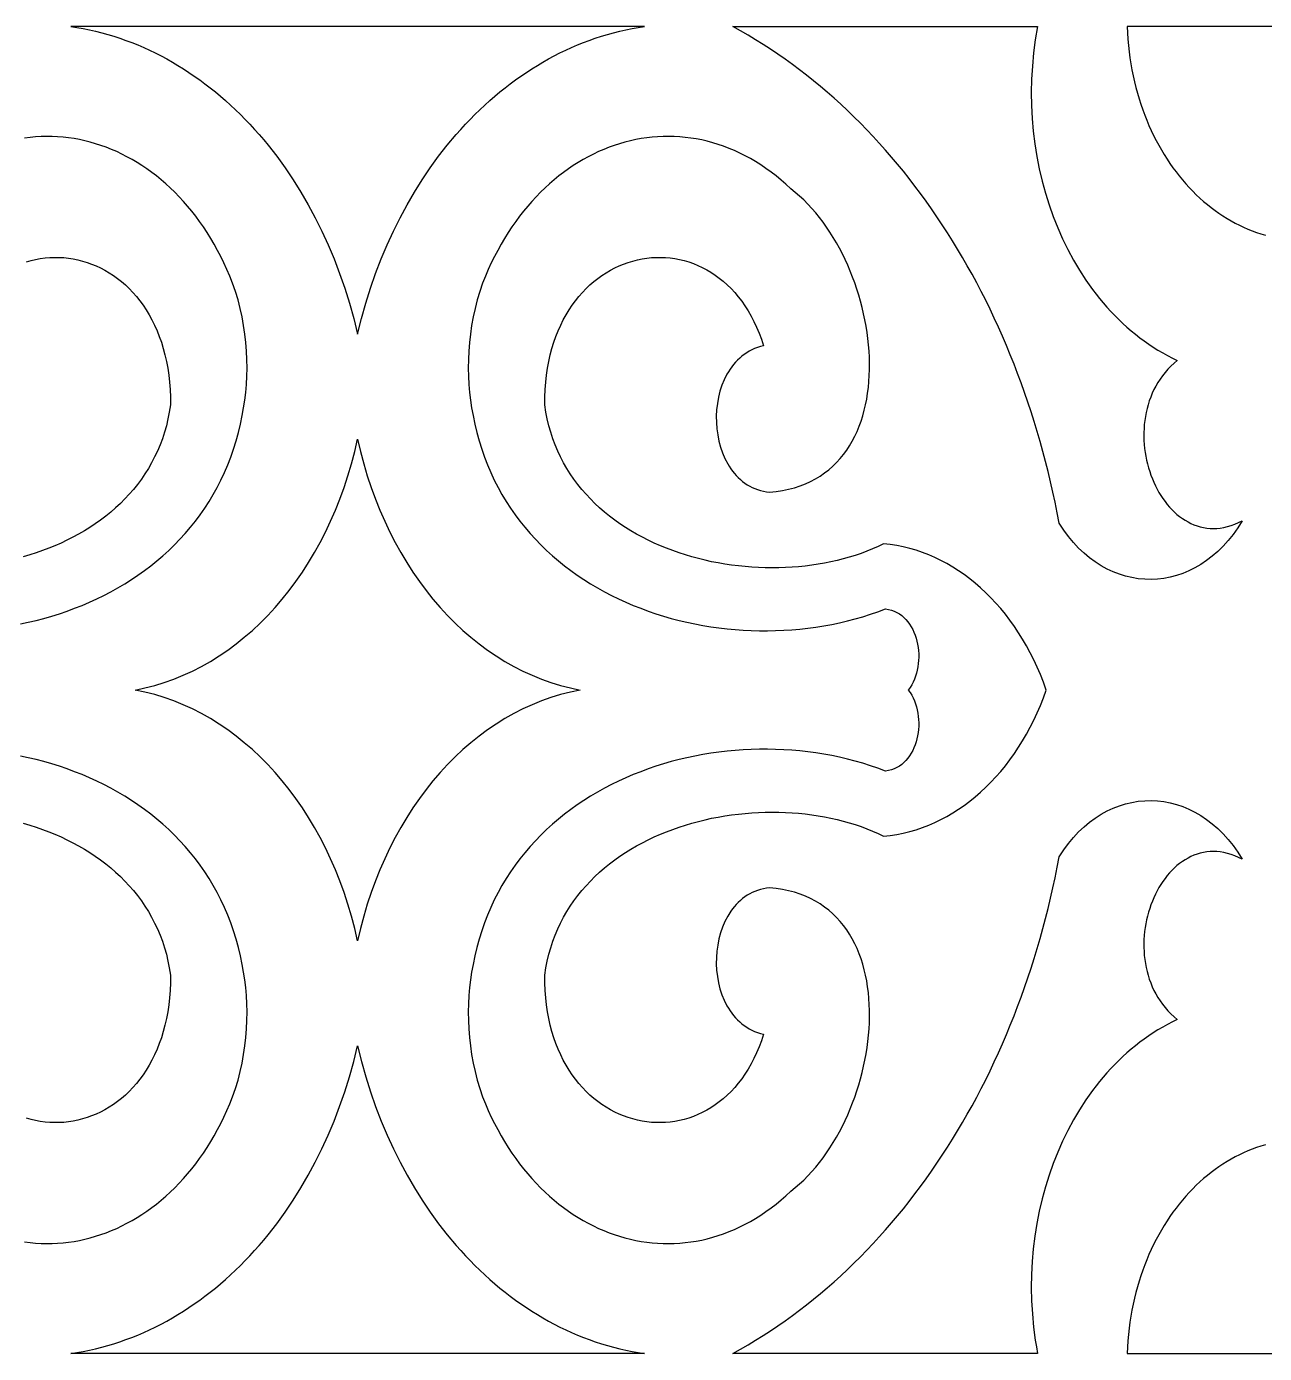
# Model space of a CAD drawing. Extents: x -250 to 390, y -40 to 76.
# Drawn here: x -20 to 54.6, y -40 to 40 of the extents above; entities that cross this region are included whole.
import ezdxf

# ---------------------------------------------------------------- set-up
doc = ezdxf.new("R2010")
doc.units = 0
doc.layers.add('LAYER_1', color=18, linetype='CONTINUOUS')

msp = doc.modelspace()

# ---------------------------------------------------------------- linework, layer by layer
at = {"layer": 'LAYER_1'}
for points in [[(42.277, 10.062), (42.157, 10.69), (42.031, 11.315), (41.898, 11.936), (41.758, 12.554), (41.611, 13.168), (41.457, 13.778), (41.296, 14.384), (41.129, 14.986), (40.955, 15.584), (40.774, 16.178), (40.587, 16.768), (40.393, 17.354), (40.193, 17.935), (39.986, 18.512), (39.773, 19.085), (39.554, 19.653), (39.328, 20.216), (39.096, 20.774), (38.858, 21.328), (38.614, 21.877), (38.364, 22.421), (38.108, 22.959), (37.846, 23.493), (37.578, 24.021), (37.304, 24.545), (37.024, 25.062), (36.739, 25.575), (36.448, 26.082), (36.151, 26.583), (35.849, 27.079), (35.541, 27.568), (35.228, 28.053), (34.909, 28.531), (34.585, 29.003), (34.255, 29.469), (33.921, 29.929), (33.581, 30.383), (33.235, 30.83), (32.885, 31.271), (32.53, 31.706), (32.169, 32.134), (31.804, 32.556), (31.433, 32.97), (31.058, 33.378), (30.678, 33.78), (30.294, 34.174), (29.904, 34.561), (29.51, 34.942), (29.111, 35.315), (28.708, 35.681), (28.3, 36.039), (27.888, 36.39), (27.471, 36.734), (27.05, 37.07), (26.625, 37.399), (26.195, 37.72), (25.761, 38.033), (25.323, 38.338), (24.881, 38.635), (24.435, 38.925), (23.985, 39.206), (23.531, 39.479), (23.073, 39.744), (22.612, 40), (40.972, 39.998), (40.837, 39.202), (40.732, 38.406), (40.658, 37.612), (40.612, 36.819), (40.595, 36.029), (40.607, 35.244), (40.647, 34.464), (40.714, 33.691), (40.808, 32.925), (40.929, 32.168), (41.076, 31.42), (41.248, 30.683), (41.446, 29.959), (41.668, 29.247), (41.915, 28.549), (42.186, 27.866), (42.48, 27.199), (42.797, 26.55), (43.137, 25.918), (43.499, 25.307), (43.882, 24.715), (44.286, 24.146), (44.496, 23.869), (44.712, 23.599), (44.932, 23.334), (45.157, 23.075), (45.387, 22.823), (45.622, 22.577), (45.862, 22.337), (46.107, 22.104), (46.356, 21.878), (46.61, 21.659), (46.869, 21.446), (47.132, 21.241), (47.4, 21.043), (47.672, 20.852), (47.949, 20.669), (48.23, 20.494), (48.515, 20.326), (48.804, 20.167), (49.098, 20.015), (49.395, 19.872), (49.195, 19.701), (49.005, 19.523), (48.827, 19.338), (48.66, 19.147), (48.504, 18.949), (48.359, 18.747), (48.224, 18.539), (48.1, 18.326), (47.987, 18.108), (47.883, 17.887), (47.79, 17.662), (47.707, 17.433), (47.633, 17.202), (47.569, 16.968), (47.515, 16.731), (47.469, 16.493), (47.433, 16.254), (47.406, 16.013), (47.388, 15.771), (47.379, 15.53), (47.378, 15.288), (47.385, 15.046), (47.401, 14.806), (47.425, 14.566), (47.457, 14.328), (47.496, 14.092), (47.544, 13.858), (47.598, 13.627), (47.66, 13.399), (47.73, 13.174), (47.806, 12.953), (47.89, 12.736), (47.98, 12.523), (48.076, 12.316), (48.179, 12.113), (48.289, 11.917), (48.404, 11.726), (48.526, 11.542), (48.653, 11.364), (48.787, 11.193), (48.925, 11.03), (49.069, 10.875), (49.219, 10.728), (49.373, 10.59), (49.532, 10.46), (49.697, 10.34), (49.865, 10.23), (50.039, 10.13), (50.216, 10.04), (50.398, 9.961), (50.584, 9.894), (50.774, 9.838), (50.967, 9.793), (51.164, 9.762), (51.365, 9.743), (51.568, 9.737), (51.775, 9.744), (51.985, 9.766), (52.198, 9.801), (52.413, 9.851), (52.631, 9.916), (52.852, 9.997), (53.074, 10.093), (53.299, 10.205), (53.033, 9.782), (52.752, 9.385), (52.457, 9.016), (52.15, 8.673), (51.831, 8.357), (51.501, 8.068), (51.161, 7.807), (50.812, 7.572), (50.455, 7.364), (50.091, 7.183), (49.721, 7.029), (49.346, 6.902), (48.967, 6.803), (48.585, 6.73), (48.2, 6.684), (47.815, 6.666), (47.429, 6.674), (47.044, 6.71), (46.661, 6.773), (46.28, 6.863), (45.904, 6.98), (45.531, 7.124), (45.165, 7.295), (44.805, 7.494), (44.452, 7.719), (44.108, 7.972), (43.773, 8.252), (43.449, 8.56), (43.137, 8.894), (42.836, 9.256), (42.549, 9.645)], [(-17.293, 39.999), (-16.914, 39.941), (-16.538, 39.875), (-16.163, 39.799), (-15.791, 39.715), (-15.42, 39.622), (-15.052, 39.521), (-14.686, 39.411), (-14.322, 39.292), (-13.961, 39.166), (-13.602, 39.031), (-13.246, 38.887), (-12.893, 38.736), (-12.542, 38.576), (-12.194, 38.408), (-11.849, 38.233), (-11.506, 38.049), (-11.167, 37.858), (-10.831, 37.659), (-10.498, 37.453), (-10.168, 37.239), (-9.842, 37.017), (-9.519, 36.788), (-9.199, 36.552), (-8.883, 36.308), (-8.571, 36.057), (-8.262, 35.799), (-7.957, 35.534), (-7.656, 35.262), (-7.359, 34.983), (-7.065, 34.698), (-6.776, 34.405), (-6.491, 34.106), (-6.21, 33.8), (-5.934, 33.488), (-5.661, 33.169), (-5.394, 32.844), (-4.872, 32.175), (-4.368, 31.482), (-3.884, 30.764), (-3.42, 30.023), (-2.976, 29.259), (-2.553, 28.472), (-2.152, 27.664), (-1.773, 26.835), (-1.417, 25.986), (-1.084, 25.117), (-0.776, 24.228), (-0.492, 23.321), (-0.233, 22.395), (0, 21.452), (0.233, 22.395), (0.492, 23.321), (0.776, 24.228), (1.084, 25.117), (1.417, 25.986), (1.773, 26.835), (2.152, 27.664), (2.553, 28.472), (2.976, 29.259), (3.42, 30.023), (3.884, 30.764), (4.368, 31.482), (4.872, 32.175), (5.394, 32.844), (5.934, 33.488), (6.21, 33.8), (6.491, 34.106), (6.776, 34.405), (7.065, 34.698), (7.359, 34.983), (7.656, 35.262), (7.957, 35.534), (8.262, 35.799), (8.571, 36.057), (8.883, 36.308), (9.199, 36.552), (9.519, 36.788), (9.842, 37.017), (10.168, 37.239), (10.498, 37.453), (10.831, 37.659), (11.167, 37.858), (11.506, 38.049), (11.849, 38.233), (12.194, 38.408), (12.542, 38.576), (12.893, 38.736), (13.246, 38.887), (13.602, 39.031), (13.961, 39.166), (14.322, 39.292), (14.686, 39.411), (15.052, 39.521), (15.42, 39.622), (15.791, 39.715), (16.163, 39.799), (16.538, 39.875), (16.914, 39.941), (17.293, 39.999), (0, 39.998)], [(7.532, -24.534), (7.698, -24.947), (7.873, -25.35), (8.054, -25.745), (8.244, -26.13), (8.44, -26.505), (8.644, -26.872), (8.854, -27.229), (9.071, -27.577), (9.294, -27.915), (9.524, -28.243), (9.76, -28.562), (10.001, -28.872), (10.249, -29.171), (10.502, -29.461), (10.76, -29.741), (11.023, -30.011), (11.292, -30.271), (11.565, -30.521), (11.842, -30.761), (12.125, -30.991), (12.411, -31.21), (12.701, -31.42), (12.996, -31.619), (13.294, -31.807), (13.595, -31.986), (13.9, -32.153), (14.208, -32.311), (14.519, -32.458), (14.832, -32.594), (15.149, -32.719), (15.467, -32.834), (15.788, -32.937), (16.111, -33.03), (16.435, -33.113), (16.761, -33.184), (17.089, -33.244), (17.418, -33.293), (17.748, -33.33), (18.079, -33.357), (18.411, -33.372), (18.743, -33.376), (19.076, -33.369), (19.408, -33.35), (19.741, -33.32), (20.074, -33.278), (20.406, -33.225), (20.737, -33.16), (21.068, -33.083), (21.398, -32.994), (21.727, -32.894), (22.054, -32.781), (22.38, -32.657), (22.704, -32.521), (23.027, -32.373), (23.347, -32.212), (23.665, -32.04), (23.981, -31.855), (24.294, -31.658), (24.604, -31.449), (24.911, -31.227), (25.215, -30.993), (25.516, -30.746), (25.813, -30.487), (26.107, -30.215), (26.372, -30.003), (26.631, -29.779), (26.883, -29.543), (27.129, -29.296), (27.369, -29.038), (27.602, -28.769), (27.828, -28.49), (28.047, -28.201), (28.259, -27.904), (28.464, -27.597), (28.661, -27.283), (28.851, -26.962), (29.033, -26.633), (29.208, -26.297), (29.374, -25.956), (29.532, -25.609), (29.682, -25.256), (29.824, -24.899), (29.957, -24.538), (30.082, -24.173), (30.197, -23.805), (30.304, -23.435), (30.402, -23.062), (30.49, -22.687), (30.569, -22.312), (30.639, -21.935), (30.698, -21.559), (30.748, -21.182), (30.788, -20.806), (30.818, -20.432), (30.838, -20.059), (30.847, -19.689), (30.846, -19.321), (30.835, -18.956), (30.812, -18.595), (30.778, -18.238), (30.734, -17.886), (30.678, -17.539), (30.611, -17.198), (30.532, -16.862), (30.442, -16.534), (30.339, -16.212), (30.225, -15.898), (30.099, -15.592), (29.961, -15.295), (29.81, -15.007), (29.647, -14.728), (29.471, -14.459), (29.282, -14.201), (29.08, -13.954), (28.866, -13.718), (28.638, -13.495), (28.397, -13.283), (28.142, -13.085), (27.873, -12.9), (27.591, -12.73), (27.295, -12.573), (26.985, -12.432), (26.661, -12.306), (26.322, -12.196), (25.969, -12.102), (25.601, -12.025), (25.218, -11.966), (24.821, -11.924), (24.634, -11.948), (24.452, -11.982), (24.275, -12.026), (24.105, -12.079), (23.939, -12.141), (23.78, -12.212), (23.626, -12.292), (23.477, -12.379), (23.334, -12.475), (23.197, -12.578), (23.065, -12.689), (22.939, -12.806), (22.818, -12.93), (22.703, -13.061), (22.594, -13.197), (22.491, -13.339), (22.301, -13.639), (22.134, -13.959), (21.99, -14.294), (21.869, -14.644), (21.771, -15.006), (21.697, -15.376), (21.646, -15.753), (21.618, -16.135), (21.614, -16.518), (21.634, -16.9), (21.677, -17.278), (21.745, -17.651), (21.836, -18.015), (21.952, -18.369), (22.091, -18.709), (22.256, -19.033), (22.347, -19.189), (22.444, -19.339), (22.547, -19.484), (22.657, -19.624), (22.773, -19.758), (22.895, -19.886), (23.023, -20.007), (23.157, -20.122), (23.298, -20.229), (23.444, -20.329), (23.597, -20.422), (23.756, -20.506), (23.922, -20.582), (24.094, -20.649), (24.272, -20.708), (24.456, -20.757), (24.329, -21.145), (24.19, -21.518), (24.041, -21.877), (23.88, -22.22), (23.71, -22.548), (23.53, -22.861), (23.341, -23.16), (23.143, -23.443), (22.936, -23.712), (22.722, -23.967), (22.499, -24.206), (22.27, -24.431), (22.034, -24.641), (21.792, -24.837), (21.544, -25.019), (21.291, -25.186), (21.033, -25.338), (20.77, -25.476), (20.503, -25.6), (20.232, -25.71), (19.958, -25.806), (19.682, -25.887), (19.403, -25.954), (19.122, -26.008), (18.84, -26.047), (18.556, -26.073), (18.272, -26.084), (17.988, -26.082), (17.704, -26.066), (17.421, -26.036), (17.139, -25.992), (16.858, -25.935), (16.579, -25.864), (16.303, -25.78), (16.03, -25.682), (15.76, -25.57), (15.493, -25.446), (15.231, -25.307), (14.973, -25.156), (14.72, -24.991), (14.473, -24.813), (14.232, -24.622), (13.997, -24.418), (13.768, -24.201), (13.547, -23.97), (13.334, -23.727), (13.128, -23.471), (12.931, -23.202), (12.743, -22.92), (12.564, -22.625), (12.395, -22.317), (12.236, -21.997), (12.088, -21.664), (11.951, -21.319), (11.825, -20.961), (11.711, -20.591), (11.61, -20.208), (11.521, -19.812), (11.446, -19.405), (11.384, -18.985), (11.337, -18.553), (11.304, -18.108), (11.286, -17.652), (11.283, -17.183), (11.349, -16.758), (11.43, -16.342), (11.527, -15.936), (11.64, -15.539), (11.766, -15.152), (11.908, -14.775), (12.063, -14.407), (12.232, -14.048), (12.414, -13.699), (12.608, -13.36), (12.816, -13.029), (13.035, -12.709), (13.266, -12.398), (13.508, -12.096), (13.761, -11.804), (14.025, -11.521), (14.299, -11.247), (14.583, -10.983), (14.876, -10.729), (15.178, -10.483), (15.489, -10.247), (15.808, -10.021), (16.135, -9.803), (16.47, -9.596), (16.812, -9.397), (17.16, -9.208), (17.515, -9.028), (17.876, -8.857), (18.243, -8.696), (18.614, -8.544), (18.991, -8.401), (19.372, -8.267), (19.758, -8.143), (20.147, -8.028), (20.539, -7.922), (20.935, -7.825), (21.333, -7.737), (21.733, -7.659), (22.135, -7.59), (22.539, -7.53), (22.943, -7.479), (23.349, -7.437), (23.755, -7.405), (24.16, -7.381), (24.566, -7.367), (24.97, -7.362), (25.374, -7.366), (25.775, -7.379), (26.175, -7.401), (26.573, -7.432), (26.968, -7.472), (27.36, -7.521), (27.748, -7.58), (28.133, -7.647), (28.513, -7.723), (28.889, -7.808), (29.26, -7.903), (29.625, -8.006), (29.985, -8.118), (30.339, -8.239), (30.686, -8.369), (31.027, -8.508), (31.36, -8.656), (31.686, -8.813), (32.086, -8.769), (32.484, -8.708), (32.877, -8.63), (33.267, -8.535), (33.653, -8.423), (34.034, -8.295), (34.411, -8.15), (34.783, -7.99), (35.149, -7.814), (35.51, -7.622), (35.865, -7.415), (36.214, -7.193), (36.557, -6.957), (36.893, -6.706), (37.222, -6.44), (37.544, -6.161), (37.859, -5.868), (38.165, -5.562), (38.464, -5.242), (38.755, -4.91), (39.036, -4.564), (39.309, -4.207), (39.573, -3.837), (39.828, -3.455), (40.072, -3.061), (40.307, -2.656), (40.532, -2.24), (40.745, -1.813), (40.949, -1.375), (41.141, -0.927), (41.321, -0.468), (41.49, 0), (41.321, 0.468), (41.141, 0.927), (40.949, 1.375), (40.745, 1.813), (40.532, 2.24), (40.307, 2.656), (40.072, 3.061), (39.828, 3.455), (39.573, 3.837), (39.309, 4.207), (39.036, 4.564), (38.755, 4.91), (38.464, 5.242), (38.165, 5.562), (37.859, 5.868), (37.544, 6.161), (37.222, 6.44), (36.893, 6.706), (36.557, 6.957), (36.214, 7.193), (35.865, 7.415), (35.51, 7.622), (35.149, 7.814), (34.783, 7.99), (34.411, 8.15), (34.034, 8.295), (33.653, 8.423), (33.267, 8.535), (32.877, 8.63), (32.484, 8.708), (32.086, 8.769), (31.686, 8.813), (31.36, 8.656), (31.027, 8.508), (30.686, 8.369), (30.339, 8.239), (29.985, 8.118), (29.625, 8.006), (29.26, 7.903), (28.889, 7.808), (28.513, 7.723), (28.133, 7.647), (27.748, 7.58), (27.36, 7.521), (26.968, 7.472), (26.573, 7.432), (26.175, 7.401), (25.775, 7.379), (25.374, 7.366), (24.97, 7.362), (24.566, 7.367), (24.16, 7.381), (23.755, 7.405), (23.349, 7.437), (22.943, 7.479), (22.539, 7.53), (22.135, 7.59), (21.733, 7.659), (21.333, 7.737), (20.935, 7.825), (20.539, 7.922), (20.147, 8.028), (19.758, 8.143), (19.372, 8.267), (18.991, 8.401), (18.614, 8.544), (18.243, 8.696), (17.876, 8.857), (17.515, 9.028), (17.16, 9.208), (16.812, 9.397), (16.47, 9.596), (16.135, 9.803), (15.808, 10.021), (15.489, 10.247), (15.178, 10.483), (14.876, 10.729), (14.583, 10.983), (14.299, 11.247), (14.025, 11.521), (13.761, 11.804), (13.508, 12.096), (13.266, 12.398), (13.035, 12.709), (12.816, 13.029), (12.608, 13.36), (12.414, 13.699), (12.232, 14.048), (12.063, 14.407), (11.908, 14.775), (11.766, 15.152), (11.64, 15.539), (11.527, 15.936), (11.43, 16.342), (11.349, 16.758), (11.283, 17.183), (11.286, 17.652), (11.304, 18.108), (11.337, 18.553), (11.384, 18.985), (11.446, 19.405), (11.521, 19.812), (11.61, 20.208), (11.711, 20.591), (11.825, 20.961), (11.951, 21.319), (12.088, 21.664), (12.236, 21.997), (12.395, 22.317), (12.564, 22.625), (12.743, 22.92), (12.931, 23.202), (13.128, 23.471), (13.334, 23.727), (13.547, 23.97), (13.768, 24.201), (13.997, 24.418), (14.232, 24.622), (14.473, 24.813), (14.72, 24.991), (14.973, 25.156), (15.231, 25.307), (15.493, 25.446), (15.76, 25.57), (16.03, 25.682), (16.303, 25.78), (16.579, 25.864), (16.858, 25.935), (17.139, 25.992), (17.421, 26.036), (17.704, 26.066), (17.988, 26.082), (18.272, 26.084), (18.556, 26.073), (18.84, 26.047), (19.122, 26.008), (19.403, 25.954), (19.682, 25.887), (19.958, 25.806), (20.232, 25.71), (20.503, 25.6), (20.77, 25.476), (21.033, 25.338), (21.291, 25.186), (21.544, 25.019), (21.792, 24.837), (22.034, 24.641), (22.27, 24.431), (22.499, 24.206), (22.722, 23.967), (22.936, 23.712), (23.143, 23.443), (23.341, 23.16), (23.53, 22.861), (23.71, 22.548), (23.88, 22.22), (24.041, 21.877), (24.19, 21.518), (24.329, 21.145), (24.456, 20.757), (24.272, 20.708), (24.094, 20.649), (23.922, 20.582), (23.756, 20.506), (23.597, 20.422), (23.444, 20.329), (23.298, 20.229), (23.157, 20.122), (23.023, 20.007), (22.895, 19.886), (22.773, 19.758), (22.657, 19.624), (22.547, 19.484), (22.444, 19.339), (22.347, 19.189), (22.256, 19.033), (22.091, 18.709), (21.952, 18.369), (21.836, 18.015), (21.745, 17.651), (21.677, 17.278), (21.634, 16.9), (21.614, 16.518), (21.618, 16.135), (21.646, 15.753), (21.697, 15.376), (21.771, 15.006), (21.869, 14.644), (21.99, 14.294), (22.134, 13.959), (22.301, 13.639), (22.393, 13.487), (22.491, 13.339), (22.594, 13.197), (22.703, 13.061), (22.818, 12.93), (22.939, 12.806), (23.065, 12.689), (23.197, 12.578), (23.334, 12.475), (23.477, 12.379), (23.626, 12.292), (23.78, 12.212), (23.939, 12.141), (24.105, 12.079), (24.275, 12.026), (24.452, 11.982), (24.634, 11.948), (24.821, 11.924), (25.218, 11.966), (25.601, 12.025), (25.969, 12.102), (26.322, 12.196), (26.661, 12.306), (26.985, 12.432), (27.295, 12.573), (27.591, 12.73), (27.873, 12.9), (28.142, 13.085), (28.397, 13.283), (28.638, 13.495), (28.866, 13.718), (29.08, 13.954), (29.282, 14.201), (29.471, 14.459), (29.647, 14.728), (29.81, 15.007), (29.961, 15.295), (30.099, 15.592), (30.225, 15.898), (30.339, 16.212), (30.442, 16.534), (30.532, 16.862), (30.611, 17.198), (30.678, 17.539), (30.734, 17.886), (30.778, 18.238), (30.812, 18.595), (30.835, 18.956), (30.846, 19.321), (30.847, 19.689), (30.838, 20.059), (30.818, 20.432), (30.788, 20.806), (30.748, 21.182), (30.698, 21.559), (30.639, 21.935), (30.569, 22.312), (30.49, 22.687), (30.402, 23.062), (30.304, 23.435), (30.197, 23.805), (30.082, 24.173), (29.957, 24.538), (29.824, 24.899), (29.682, 25.256), (29.532, 25.609), (29.374, 25.956), (29.208, 26.297), (29.033, 26.633), (28.851, 26.962), (28.661, 27.283), (28.464, 27.597), (28.259, 27.904), (28.047, 28.201), (27.828, 28.49), (27.602, 28.769), (27.369, 29.038), (27.129, 29.296), (26.883, 29.543), (26.631, 29.779), (26.372, 30.003), (26.107, 30.215), (25.813, 30.487), (25.516, 30.746), (25.215, 30.993), (24.911, 31.227), (24.604, 31.449), (24.294, 31.658), (23.981, 31.855), (23.665, 32.04), (23.347, 32.212), (23.027, 32.373), (22.704, 32.521), (22.38, 32.657), (22.054, 32.781), (21.727, 32.894), (21.398, 32.994), (21.068, 33.083), (20.737, 33.16), (20.406, 33.225), (20.074, 33.278), (19.741, 33.32), (19.408, 33.35), (19.076, 33.369), (18.743, 33.376), (18.411, 33.372), (18.079, 33.357), (17.748, 33.33), (17.418, 33.293), (17.089, 33.244), (16.761, 33.184), (16.435, 33.113), (16.111, 33.03), (15.788, 32.937), (15.467, 32.834), (15.149, 32.719), (14.832, 32.594), (14.519, 32.458), (14.208, 32.311), (13.9, 32.153), (13.595, 31.986), (13.294, 31.807), (12.996, 31.619), (12.701, 31.42), (12.411, 31.21), (12.125, 30.991), (11.842, 30.761), (11.565, 30.521), (11.292, 30.271), (11.023, 30.011), (10.76, 29.741), (10.502, 29.461), (10.249, 29.171), (10.001, 28.872), (9.76, 28.562), (9.524, 28.243), (9.294, 27.915), (9.071, 27.577), (8.854, 27.229), (8.644, 26.872), (8.44, 26.505), (8.244, 26.13), (8.054, 25.745), (7.873, 25.35), (7.698, 24.947), (7.532, 24.534), (7.361, 24.031), (7.209, 23.522), (7.077, 23.009), (6.964, 22.494), (6.869, 21.976), (6.793, 21.458), (6.735, 20.942), (6.694, 20.427), (6.671, 19.917), (6.664, 19.411), (6.673, 18.912), (6.699, 18.42), (6.741, 17.937), (6.797, 17.465), (6.869, 17.004), (6.955, 16.556), (7.062, 16.031), (7.184, 15.517), (7.322, 15.013), (7.476, 14.52), (7.644, 14.038), (7.827, 13.567), (8.025, 13.106), (8.236, 12.656), (8.461, 12.217), (8.699, 11.788), (8.951, 11.371), (9.214, 10.964), (9.49, 10.567), (9.778, 10.182), (10.078, 9.808), (10.389, 9.444), (10.71, 9.091), (11.042, 8.749), (11.385, 8.418), (11.737, 8.097), (12.099, 7.788), (12.469, 7.489), (12.849, 7.201), (13.237, 6.924), (13.634, 6.658), (14.038, 6.403), (14.449, 6.159), (14.868, 5.926), (15.294, 5.703), (15.726, 5.492), (16.164, 5.292), (16.608, 5.102), (17.057, 4.924), (17.511, 4.756), (17.97, 4.6), (18.434, 4.454), (18.901, 4.32), (19.372, 4.196), (19.847, 4.084), (20.324, 3.983), (20.804, 3.892), (21.287, 3.813), (21.772, 3.745), (22.258, 3.688), (22.745, 3.641), (23.234, 3.606), (23.723, 3.583), (24.212, 3.57), (24.701, 3.568), (25.19, 3.578), (25.679, 3.598), (26.166, 3.63), (26.651, 3.673), (27.135, 3.727), (27.617, 3.793), (28.096, 3.869), (28.573, 3.957), (29.046, 4.056), (29.516, 4.166), (29.982, 4.288), (30.444, 4.42), (30.902, 4.564), (31.354, 4.719), (31.802, 4.886), (31.988, 4.855), (32.165, 4.809), (32.334, 4.748), (32.493, 4.673), (32.644, 4.584), (32.786, 4.482), (32.919, 4.369), (33.043, 4.244), (33.158, 4.11), (33.263, 3.965), (33.36, 3.813), (33.447, 3.652), (33.525, 3.484), (33.594, 3.31), (33.653, 3.13), (33.703, 2.946), (33.743, 2.757), (33.774, 2.566), (33.796, 2.372), (33.808, 2.177), (33.81, 1.98), (33.802, 1.784), (33.785, 1.589), (33.758, 1.395), (33.721, 1.204), (33.675, 1.016), (33.618, 0.832), (33.552, 0.653), (33.475, 0.479), (33.389, 0.312), (33.292, 0.152), (33.185, 0), (33.292, -0.152), (33.389, -0.312), (33.475, -0.479), (33.552, -0.653), (33.618, -0.832), (33.675, -1.016), (33.721, -1.204), (33.758, -1.395), (33.785, -1.589), (33.802, -1.784), (33.81, -1.98), (33.808, -2.177), (33.796, -2.372), (33.774, -2.566), (33.743, -2.757), (33.703, -2.946), (33.653, -3.13), (33.594, -3.31), (33.525, -3.484), (33.447, -3.652), (33.36, -3.813), (33.263, -3.965), (33.158, -4.11), (33.043, -4.244), (32.919, -4.369), (32.786, -4.482), (32.644, -4.584), (32.493, -4.673), (32.334, -4.748), (32.165, -4.809), (31.988, -4.855), (31.802, -4.886), (31.354, -4.719), (30.902, -4.564), (30.444, -4.42), (29.982, -4.288), (29.516, -4.166), (29.046, -4.056), (28.573, -3.957), (28.096, -3.869), (27.617, -3.793), (27.135, -3.727), (26.651, -3.673), (26.166, -3.63), (25.679, -3.598), (25.19, -3.578), (24.701, -3.568), (24.212, -3.57), (23.723, -3.583), (23.234, -3.606), (22.745, -3.641), (22.258, -3.688), (21.772, -3.745), (21.287, -3.813), (20.804, -3.892), (20.324, -3.983), (19.847, -4.084), (19.372, -4.196), (18.901, -4.32), (18.434, -4.454), (17.97, -4.6), (17.511, -4.756), (17.057, -4.924), (16.608, -5.102), (16.164, -5.292), (15.726, -5.492), (15.294, -5.703), (14.868, -5.926), (14.449, -6.159), (14.038, -6.403), (13.634, -6.658), (13.237, -6.924), (12.849, -7.201), (12.469, -7.489), (12.099, -7.788), (11.737, -8.097), (11.385, -8.418), (11.042, -8.749), (10.71, -9.091), (10.389, -9.444), (10.078, -9.808), (9.778, -10.182), (9.49, -10.567), (9.214, -10.964), (8.951, -11.371), (8.699, -11.788), (8.461, -12.217), (8.236, -12.656), (8.025, -13.106), (7.827, -13.567), (7.644, -14.038), (7.476, -14.52), (7.322, -15.013), (7.184, -15.517), (7.062, -16.031), (6.955, -16.556), (6.869, -17.004), (6.797, -17.465), (6.741, -17.937), (6.699, -18.42), (6.673, -18.912), (6.664, -19.411), (6.671, -19.917), (6.694, -20.427), (6.735, -20.942), (6.793, -21.458), (6.869, -21.976), (6.964, -22.494), (7.077, -23.009), (7.209, -23.522), (7.361, -24.031)], [(-13.41, 0), (-12.817, 0.124), (-12.23, 0.275), (-11.65, 0.453), (-11.078, 0.657), (-10.514, 0.887), (-9.958, 1.142), (-9.412, 1.422), (-8.875, 1.726), (-8.347, 2.055), (-7.83, 2.406), (-7.324, 2.781), (-6.829, 3.178), (-6.346, 3.597), (-5.875, 4.037), (-5.417, 4.499), (-4.972, 4.981), (-4.54, 5.483), (-4.122, 6.005), (-3.719, 6.546), (-3.331, 7.107), (-2.958, 7.685), (-2.601, 8.281), (-2.26, 8.894), (-1.936, 9.525), (-1.629, 10.172), (-1.34, 10.834), (-1.068, 11.513), (-0.816, 12.206), (-0.582, 12.914), (-0.368, 13.636), (-0.174, 14.372), (0, 15.12), (0.174, 14.372), (0.368, 13.636), (0.582, 12.914), (0.816, 12.206), (1.068, 11.513), (1.34, 10.834), (1.629, 10.172), (1.936, 9.525), (2.26, 8.894), (2.601, 8.281), (2.958, 7.685), (3.331, 7.107), (3.719, 6.546), (4.122, 6.005), (4.54, 5.483), (4.972, 4.981), (5.417, 4.499), (5.875, 4.037), (6.346, 3.597), (6.829, 3.178), (7.324, 2.781), (7.83, 2.406), (8.347, 2.055), (8.875, 1.726), (9.412, 1.422), (9.958, 1.142), (10.514, 0.887), (11.078, 0.657), (11.65, 0.453), (12.23, 0.275), (12.817, 0.124), (13.41, 0), (12.817, -0.124), (12.23, -0.275), (11.65, -0.453), (11.078, -0.657), (10.514, -0.887), (9.958, -1.142), (9.412, -1.422), (8.875, -1.726), (8.347, -2.055), (7.83, -2.406), (7.324, -2.781), (6.829, -3.178), (6.346, -3.597), (5.875, -4.037), (5.417, -4.499), (4.972, -4.981), (4.54, -5.483), (4.122, -6.005), (3.719, -6.546), (3.331, -7.107), (2.958, -7.685), (2.601, -8.281), (2.26, -8.894), (1.936, -9.525), (1.629, -10.172), (1.34, -10.834), (1.068, -11.513), (0.816, -12.206), (0.582, -12.914), (0.368, -13.636), (0.174, -14.372), (0, -15.12), (-0.174, -14.372), (-0.368, -13.636), (-0.582, -12.914), (-0.816, -12.206), (-1.068, -11.513), (-1.34, -10.834), (-1.629, -10.172), (-1.936, -9.525), (-2.26, -8.894), (-2.601, -8.281), (-2.958, -7.685), (-3.331, -7.107), (-3.719, -6.546), (-4.122, -6.005), (-4.54, -5.483), (-4.972, -4.981), (-5.417, -4.499), (-5.875, -4.037), (-6.346, -3.597), (-6.829, -3.178), (-7.324, -2.781), (-7.83, -2.406), (-8.347, -2.055), (-8.875, -1.726), (-9.412, -1.422), (-9.958, -1.142), (-10.514, -0.887), (-11.078, -0.657), (-11.65, -0.453), (-12.23, -0.275), (-12.817, -0.124)], [(22.612, -40), (23.073, -39.744), (23.531, -39.479), (23.985, -39.206), (24.435, -38.925), (24.881, -38.635), (25.323, -38.338), (25.761, -38.033), (26.195, -37.72), (26.625, -37.399), (27.05, -37.07), (27.471, -36.734), (27.888, -36.39), (28.3, -36.039), (28.708, -35.681), (29.111, -35.315), (29.51, -34.942), (29.904, -34.561), (30.294, -34.174), (30.678, -33.78), (31.058, -33.378), (31.433, -32.97), (31.804, -32.556), (32.169, -32.134), (32.53, -31.706), (32.885, -31.271), (33.235, -30.83), (33.581, -30.383), (33.921, -29.929), (34.255, -29.469), (34.585, -29.003), (34.909, -28.531), (35.228, -28.053), (35.541, -27.568), (35.849, -27.079), (36.151, -26.583), (36.448, -26.082), (36.739, -25.575), (37.024, -25.062), (37.304, -24.545), (37.578, -24.021), (37.846, -23.493), (38.108, -22.959), (38.364, -22.421), (38.614, -21.877), (38.858, -21.328), (39.096, -20.774), (39.328, -20.216), (39.554, -19.653), (39.773, -19.085), (39.986, -18.512), (40.193, -17.935), (40.393, -17.354), (40.587, -16.768), (40.774, -16.178), (40.955, -15.584), (41.129, -14.986), (41.296, -14.384), (41.457, -13.778), (41.611, -13.168), (41.758, -12.554), (41.898, -11.936), (42.031, -11.315), (42.157, -10.69), (42.277, -10.062), (42.549, -9.645), (42.836, -9.256), (43.137, -8.894), (43.449, -8.56), (43.773, -8.252), (44.108, -7.972), (44.452, -7.719), (44.805, -7.494), (45.165, -7.295), (45.531, -7.124), (45.904, -6.98), (46.28, -6.863), (46.661, -6.773), (47.044, -6.71), (47.429, -6.674), (47.815, -6.666), (48.2, -6.684), (48.585, -6.73), (48.967, -6.803), (49.346, -6.902), (49.721, -7.029), (50.091, -7.183), (50.455, -7.364), (50.812, -7.572), (51.161, -7.807), (51.501, -8.068), (51.831, -8.357), (52.15, -8.673), (52.457, -9.016), (52.752, -9.385), (53.033, -9.782), (53.299, -10.205), (53.074, -10.093), (52.852, -9.997), (52.631, -9.916), (52.413, -9.851), (52.198, -9.801), (51.985, -9.766), (51.775, -9.744), (51.568, -9.737), (51.365, -9.743), (51.164, -9.762), (50.967, -9.793), (50.774, -9.838), (50.584, -9.894), (50.398, -9.961), (50.216, -10.04), (50.039, -10.13), (49.865, -10.23), (49.697, -10.34), (49.532, -10.46), (49.373, -10.59), (49.219, -10.728), (49.069, -10.875), (48.925, -11.03), (48.787, -11.193), (48.653, -11.364), (48.526, -11.542), (48.404, -11.726), (48.289, -11.917), (48.179, -12.113), (48.076, -12.316), (47.98, -12.523), (47.89, -12.736), (47.806, -12.953), (47.73, -13.174), (47.66, -13.399), (47.598, -13.627), (47.544, -13.858), (47.496, -14.092), (47.457, -14.328), (47.425, -14.566), (47.401, -14.806), (47.385, -15.046), (47.378, -15.288), (47.379, -15.53), (47.388, -15.771), (47.406, -16.013), (47.433, -16.254), (47.469, -16.493), (47.515, -16.731), (47.569, -16.968), (47.633, -17.202), (47.707, -17.433), (47.79, -17.662), (47.883, -17.887), (47.987, -18.108), (48.1, -18.326), (48.224, -18.539), (48.359, -18.747), (48.504, -18.949), (48.66, -19.147), (48.827, -19.338), (49.005, -19.523), (49.195, -19.701), (49.395, -19.872), (49.098, -20.015), (48.804, -20.167), (48.515, -20.326), (48.23, -20.494), (47.949, -20.669), (47.672, -20.852), (47.4, -21.043), (47.132, -21.241), (46.869, -21.446), (46.61, -21.659), (46.356, -21.878), (46.107, -22.104), (45.862, -22.337), (45.622, -22.577), (45.387, -22.823), (45.157, -23.075), (44.932, -23.334), (44.712, -23.599), (44.496, -23.869), (44.286, -24.146), (43.882, -24.715), (43.499, -25.307), (43.137, -25.918), (42.797, -26.55), (42.48, -27.199), (42.186, -27.866), (41.915, -28.549), (41.668, -29.247), (41.446, -29.959), (41.248, -30.683), (41.076, -31.42), (40.929, -32.168), (40.808, -32.925), (40.714, -33.691), (40.647, -34.464), (40.607, -35.244), (40.595, -36.029), (40.612, -36.819), (40.658, -37.612), (40.732, -38.406), (40.837, -39.202), (40.901, -39.6), (40.972, -39.998)], [(-17.293, -39.999), (-16.914, -39.941), (-16.538, -39.875), (-16.163, -39.799), (-15.791, -39.715), (-15.42, -39.622), (-15.052, -39.521), (-14.686, -39.411), (-14.322, -39.292), (-13.961, -39.166), (-13.602, -39.031), (-13.246, -38.887), (-12.893, -38.736), (-12.542, -38.576), (-12.194, -38.408), (-11.849, -38.233), (-11.506, -38.049), (-11.167, -37.858), (-10.831, -37.659), (-10.498, -37.453), (-10.168, -37.239), (-9.842, -37.017), (-9.519, -36.788), (-9.199, -36.552), (-8.883, -36.308), (-8.571, -36.057), (-8.262, -35.799), (-7.957, -35.534), (-7.656, -35.262), (-7.359, -34.983), (-7.065, -34.698), (-6.776, -34.405), (-6.491, -34.106), (-6.21, -33.8), (-5.934, -33.488), (-5.661, -33.169), (-5.394, -32.844), (-4.872, -32.175), (-4.368, -31.482), (-3.884, -30.764), (-3.42, -30.023), (-2.976, -29.259), (-2.553, -28.472), (-2.152, -27.664), (-1.773, -26.835), (-1.417, -25.986), (-1.084, -25.117), (-0.776, -24.228), (-0.492, -23.321), (-0.233, -22.395), (0, -21.452), (0.233, -22.395), (0.492, -23.321), (0.776, -24.228), (1.084, -25.117), (1.417, -25.986), (1.773, -26.835), (2.152, -27.664), (2.553, -28.472), (2.976, -29.259), (3.42, -30.023), (3.884, -30.764), (4.368, -31.482), (4.872, -32.175), (5.394, -32.844), (5.934, -33.488), (6.21, -33.8), (6.491, -34.106), (6.776, -34.405), (7.065, -34.698), (7.359, -34.983), (7.656, -35.262), (7.957, -35.534), (8.262, -35.799), (8.571, -36.057), (8.883, -36.308), (9.199, -36.552), (9.519, -36.788), (9.842, -37.017), (10.168, -37.239), (10.498, -37.453), (10.831, -37.659), (11.167, -37.858), (11.506, -38.049), (11.849, -38.233), (12.194, -38.408), (12.542, -38.576), (12.893, -38.736), (13.246, -38.887), (13.602, -39.031), (13.961, -39.166), (14.322, -39.292), (14.686, -39.411), (15.052, -39.521), (15.42, -39.622), (15.791, -39.715), (16.163, -39.799), (16.538, -39.875), (16.914, -39.941), (17.293, -39.999), (0, -39.998)]]:
    msp.add_lwpolyline(points, close=True, dxfattribs=at)
for points in [[(91.594, 39.999), (46.377, 39.998), (46.395, 39.613), (46.42, 39.231), (46.453, 38.854), (46.494, 38.48), (46.543, 38.111), (46.6, 37.745), (46.663, 37.384), (46.735, 37.028), (46.813, 36.676), (46.899, 36.329), (46.992, 35.986), (47.091, 35.648), (47.197, 35.316), (47.31, 34.988), (47.43, 34.665), (47.555, 34.348), (47.687, 34.036), (47.825, 33.73), (47.969, 33.429), (48.119, 33.134), (48.274, 32.844), (48.435, 32.561), (48.602, 32.283), (48.774, 32.012), (48.951, 31.747), (49.133, 31.488), (49.32, 31.235), (49.512, 30.989), (49.709, 30.749), (49.91, 30.517), (50.116, 30.291), (50.326, 30.072), (50.54, 29.86), (50.758, 29.655), (50.98, 29.457), (51.206, 29.267), (51.436, 29.084), (51.669, 28.908), (51.906, 28.74), (52.146, 28.58), (52.389, 28.428), (52.635, 28.284), (52.884, 28.147), (53.136, 28.019), (53.391, 27.9), (53.648, 27.788), (53.907, 27.685), (54.169, 27.59), (54.433, 27.505), (54.699, 27.427)], [(-20.324, 3.983), (-19.847, 4.084), (-19.372, 4.196), (-18.901, 4.32), (-18.434, 4.454), (-17.97, 4.6), (-17.511, 4.756), (-17.057, 4.924), (-16.608, 5.102), (-16.164, 5.292), (-15.726, 5.492), (-15.294, 5.703), (-14.868, 5.926), (-14.449, 6.159), (-14.038, 6.403), (-13.634, 6.658), (-13.237, 6.924), (-12.849, 7.201), (-12.469, 7.489), (-12.099, 7.788), (-11.737, 8.097), (-11.385, 8.418), (-11.042, 8.749), (-10.71, 9.091), (-10.389, 9.444), (-10.078, 9.808), (-9.778, 10.182), (-9.49, 10.567), (-9.214, 10.964), (-8.951, 11.371), (-8.699, 11.788), (-8.461, 12.217), (-8.236, 12.656), (-8.025, 13.106), (-7.827, 13.567), (-7.644, 14.038), (-7.476, 14.52), (-7.322, 15.013), (-7.184, 15.517), (-7.062, 16.031), (-6.955, 16.556), (-6.869, 17.004), (-6.797, 17.465), (-6.741, 17.937), (-6.699, 18.42), (-6.673, 18.912), (-6.664, 19.411), (-6.671, 19.917), (-6.694, 20.427), (-6.735, 20.942), (-6.793, 21.458), (-6.869, 21.976), (-6.964, 22.494), (-7.077, 23.009), (-7.209, 23.522), (-7.361, 24.031), (-7.532, 24.534), (-7.698, 24.947), (-7.873, 25.35), (-8.054, 25.745), (-8.244, 26.13), (-8.44, 26.505), (-8.644, 26.872), (-8.854, 27.229), (-9.071, 27.577), (-9.294, 27.915), (-9.524, 28.243), (-9.76, 28.562), (-10.001, 28.872), (-10.249, 29.171), (-10.502, 29.461), (-10.76, 29.741), (-11.023, 30.011), (-11.292, 30.271), (-11.565, 30.521), (-11.842, 30.761), (-12.125, 30.991), (-12.411, 31.21), (-12.701, 31.42), (-12.996, 31.619), (-13.294, 31.807), (-13.595, 31.986), (-13.9, 32.153), (-14.208, 32.311), (-14.519, 32.458), (-14.832, 32.594), (-15.149, 32.719), (-15.467, 32.834), (-15.788, 32.937), (-16.111, 33.03), (-16.435, 33.113), (-16.761, 33.184), (-17.089, 33.244), (-17.418, 33.293), (-17.748, 33.33), (-18.079, 33.357), (-18.411, 33.372), (-18.743, 33.376), (-19.076, 33.369), (-19.408, 33.35), (-19.741, 33.32), (-20.074, 33.278)], [(-19.958, 25.806), (-19.682, 25.887), (-19.403, 25.954), (-19.122, 26.008), (-18.84, 26.047), (-18.556, 26.073), (-18.272, 26.084), (-17.988, 26.082), (-17.704, 26.066), (-17.421, 26.036), (-17.139, 25.992), (-16.858, 25.935), (-16.579, 25.864), (-16.303, 25.78), (-16.03, 25.682), (-15.76, 25.57), (-15.493, 25.446), (-15.231, 25.307), (-14.973, 25.156), (-14.72, 24.991), (-14.473, 24.813), (-14.232, 24.622), (-13.997, 24.418), (-13.768, 24.201), (-13.547, 23.97), (-13.334, 23.727), (-13.128, 23.471), (-12.931, 23.202), (-12.743, 22.92), (-12.564, 22.625), (-12.395, 22.317), (-12.236, 21.997), (-12.088, 21.664), (-11.951, 21.319), (-11.825, 20.961), (-11.711, 20.591), (-11.61, 20.208), (-11.521, 19.812), (-11.446, 19.405), (-11.384, 18.985), (-11.337, 18.553), (-11.304, 18.108), (-11.286, 17.652), (-11.283, 17.183), (-11.349, 16.758), (-11.43, 16.342), (-11.527, 15.936), (-11.64, 15.539), (-11.766, 15.152), (-11.908, 14.775), (-12.063, 14.407), (-12.232, 14.048), (-12.414, 13.699), (-12.608, 13.36), (-12.816, 13.029), (-13.035, 12.709), (-13.266, 12.398), (-13.508, 12.096), (-13.761, 11.804), (-14.025, 11.521), (-14.299, 11.247), (-14.583, 10.983), (-14.876, 10.729), (-15.178, 10.483), (-15.489, 10.247), (-15.808, 10.021), (-16.135, 9.803), (-16.47, 9.596), (-16.812, 9.397), (-17.16, 9.208), (-17.515, 9.028), (-17.876, 8.857), (-18.243, 8.696), (-18.614, 8.544), (-18.991, 8.401), (-19.372, 8.267), (-19.758, 8.143), (-20.147, 8.028)], [(-20.074, -33.278), (-19.741, -33.32), (-19.408, -33.35), (-19.076, -33.369), (-18.743, -33.376), (-18.411, -33.372), (-18.079, -33.357), (-17.748, -33.33), (-17.418, -33.293), (-17.089, -33.244), (-16.761, -33.184), (-16.435, -33.113), (-16.111, -33.03), (-15.788, -32.937), (-15.467, -32.834), (-15.149, -32.719), (-14.832, -32.594), (-14.519, -32.458), (-14.208, -32.311), (-13.9, -32.153), (-13.595, -31.986), (-13.294, -31.807), (-12.996, -31.619), (-12.701, -31.42), (-12.411, -31.21), (-12.125, -30.991), (-11.842, -30.761), (-11.565, -30.521), (-11.292, -30.271), (-11.023, -30.011), (-10.76, -29.741), (-10.502, -29.461), (-10.249, -29.171), (-10.001, -28.872), (-9.76, -28.562), (-9.524, -28.243), (-9.294, -27.915), (-9.071, -27.577), (-8.854, -27.229), (-8.644, -26.872), (-8.44, -26.505), (-8.244, -26.13), (-8.054, -25.745), (-7.873, -25.35), (-7.698, -24.947), (-7.532, -24.534), (-7.361, -24.031), (-7.209, -23.522), (-7.077, -23.009), (-6.964, -22.494), (-6.869, -21.976), (-6.793, -21.458), (-6.735, -20.942), (-6.694, -20.427), (-6.671, -19.917), (-6.664, -19.411), (-6.673, -18.912), (-6.699, -18.42), (-6.741, -17.937), (-6.797, -17.465), (-6.869, -17.004), (-6.955, -16.556), (-7.062, -16.031), (-7.184, -15.517), (-7.322, -15.013), (-7.476, -14.52), (-7.644, -14.038), (-7.827, -13.567), (-8.025, -13.106), (-8.236, -12.656), (-8.461, -12.217), (-8.699, -11.788), (-8.951, -11.371), (-9.214, -10.964), (-9.49, -10.567), (-9.778, -10.182), (-10.078, -9.808), (-10.389, -9.444), (-10.71, -9.091), (-11.042, -8.749), (-11.385, -8.418), (-11.737, -8.097), (-12.099, -7.788), (-12.469, -7.489), (-12.849, -7.201), (-13.237, -6.924), (-13.634, -6.658), (-14.038, -6.403), (-14.449, -6.159), (-14.868, -5.926), (-15.294, -5.703), (-15.726, -5.492), (-16.164, -5.292), (-16.608, -5.102), (-17.057, -4.924), (-17.511, -4.756), (-17.97, -4.6), (-18.434, -4.454), (-18.901, -4.32), (-19.372, -4.196), (-19.847, -4.084), (-20.324, -3.983)], [(-20.147, -8.028), (-19.758, -8.143), (-19.372, -8.267), (-18.991, -8.401), (-18.614, -8.544), (-18.243, -8.696), (-17.876, -8.857), (-17.515, -9.028), (-17.16, -9.208), (-16.812, -9.397), (-16.47, -9.596), (-16.135, -9.803), (-15.808, -10.021), (-15.489, -10.247), (-15.178, -10.483), (-14.876, -10.729), (-14.583, -10.983), (-14.299, -11.247), (-14.025, -11.521), (-13.761, -11.804), (-13.508, -12.096), (-13.266, -12.398), (-13.035, -12.709), (-12.816, -13.029), (-12.608, -13.36), (-12.414, -13.699), (-12.232, -14.048), (-12.063, -14.407), (-11.908, -14.775), (-11.766, -15.152), (-11.64, -15.539), (-11.527, -15.936), (-11.43, -16.342), (-11.349, -16.758), (-11.283, -17.183), (-11.286, -17.652), (-11.304, -18.108), (-11.337, -18.553), (-11.384, -18.985), (-11.446, -19.405), (-11.521, -19.812), (-11.61, -20.208), (-11.711, -20.591), (-11.825, -20.961), (-11.951, -21.319), (-12.088, -21.664), (-12.236, -21.997), (-12.395, -22.317), (-12.564, -22.625), (-12.743, -22.92), (-12.931, -23.202), (-13.128, -23.471), (-13.334, -23.727), (-13.547, -23.97), (-13.768, -24.201), (-13.997, -24.418), (-14.232, -24.622), (-14.473, -24.813), (-14.72, -24.991), (-14.973, -25.156), (-15.231, -25.307), (-15.493, -25.446), (-15.76, -25.57), (-16.03, -25.682), (-16.303, -25.78), (-16.579, -25.864), (-16.858, -25.935), (-17.139, -25.992), (-17.421, -26.036), (-17.704, -26.066), (-17.988, -26.082), (-18.272, -26.084), (-18.556, -26.073), (-18.84, -26.047), (-19.122, -26.008), (-19.403, -25.954), (-19.682, -25.887), (-19.958, -25.806)], [(54.699, -27.427), (54.433, -27.505), (54.169, -27.59), (53.907, -27.685), (53.648, -27.788), (53.391, -27.9), (53.136, -28.019), (52.884, -28.147), (52.635, -28.284), (52.389, -28.428), (52.146, -28.58), (51.906, -28.74), (51.669, -28.908), (51.436, -29.084), (51.206, -29.267), (50.98, -29.457), (50.758, -29.655), (50.54, -29.86), (50.326, -30.072), (50.116, -30.291), (49.91, -30.517), (49.709, -30.749), (49.512, -30.989), (49.32, -31.235), (49.133, -31.488), (48.951, -31.747), (48.774, -32.012), (48.602, -32.283), (48.435, -32.561), (48.274, -32.844), (48.119, -33.134), (47.969, -33.429), (47.825, -33.73), (47.687, -34.036), (47.555, -34.348), (47.43, -34.665), (47.31, -34.988), (47.197, -35.316), (47.091, -35.648), (46.992, -35.986), (46.899, -36.329), (46.813, -36.676), (46.735, -37.028), (46.663, -37.384), (46.6, -37.745), (46.543, -38.111), (46.494, -38.48), (46.453, -38.854), (46.42, -39.231), (46.395, -39.613), (46.377, -39.998), (91.594, -39.999)]]:
    msp.add_lwpolyline(points, dxfattribs=at)

doc.saveas('drawing.dxf')
